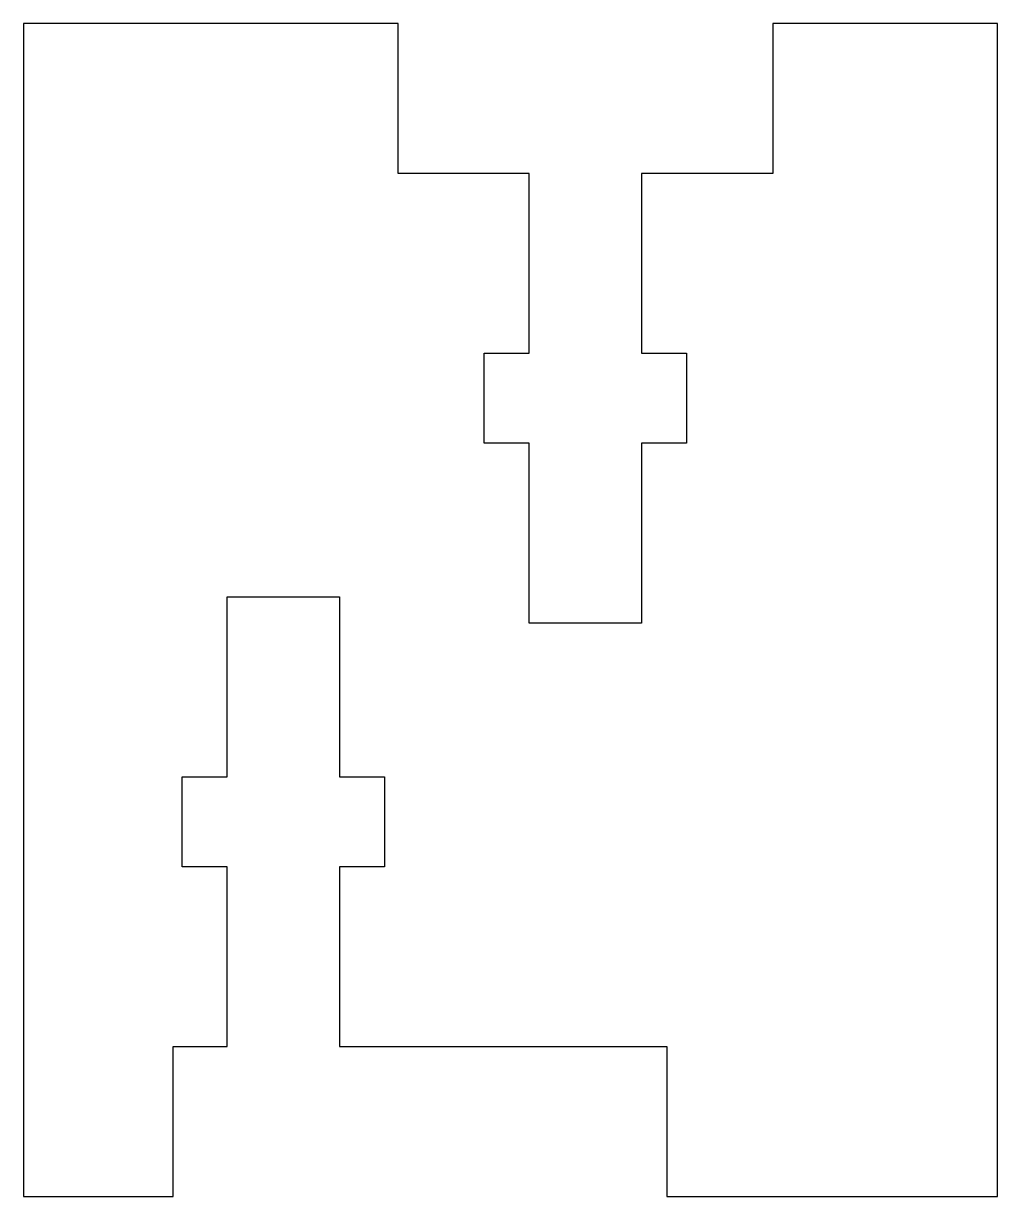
# Model space of a CAD drawing. Header units: millimetres. Extents: x -10 to 16, y -27.3 to 4.
import ezdxf

# ---------------------------------------------------------------- set-up
doc = ezdxf.new("R2010")
doc.units = ezdxf.units.MM

msp = doc.modelspace()

# ---------------------------------------------------------------- linework, layer by layer
msp.add_lwpolyline([(0, 4), (-10, 4), (-10, -27.3), (-6, -27.3), (-6, -23.3), (-4.56, -23.3), (-4.56, -18.5), (-5.76, -18.5), (-5.76, -16.1), (-4.56, -16.1), (-4.56, -11.3), (-1.56, -11.3), (-1.56, -16.1), (-0.36, -16.1), (-0.36, -18.5), (-1.56, -18.5), (-1.56, -23.3), (7.17, -23.3), (7.17, -27.3), (16, -27.3), (16, 4), (10, 4), (10, 0), (6.5, 0), (6.5, -4.8), (7.7, -4.8), (7.7, -7.2), (6.5, -7.2), (6.5, -12), (3.5, -12), (3.5, -7.2), (2.3, -7.2), (2.3, -4.8), (3.5, -4.8), (3.5, 0), (0, 0)], close=True)

doc.saveas('drawing.dxf')
